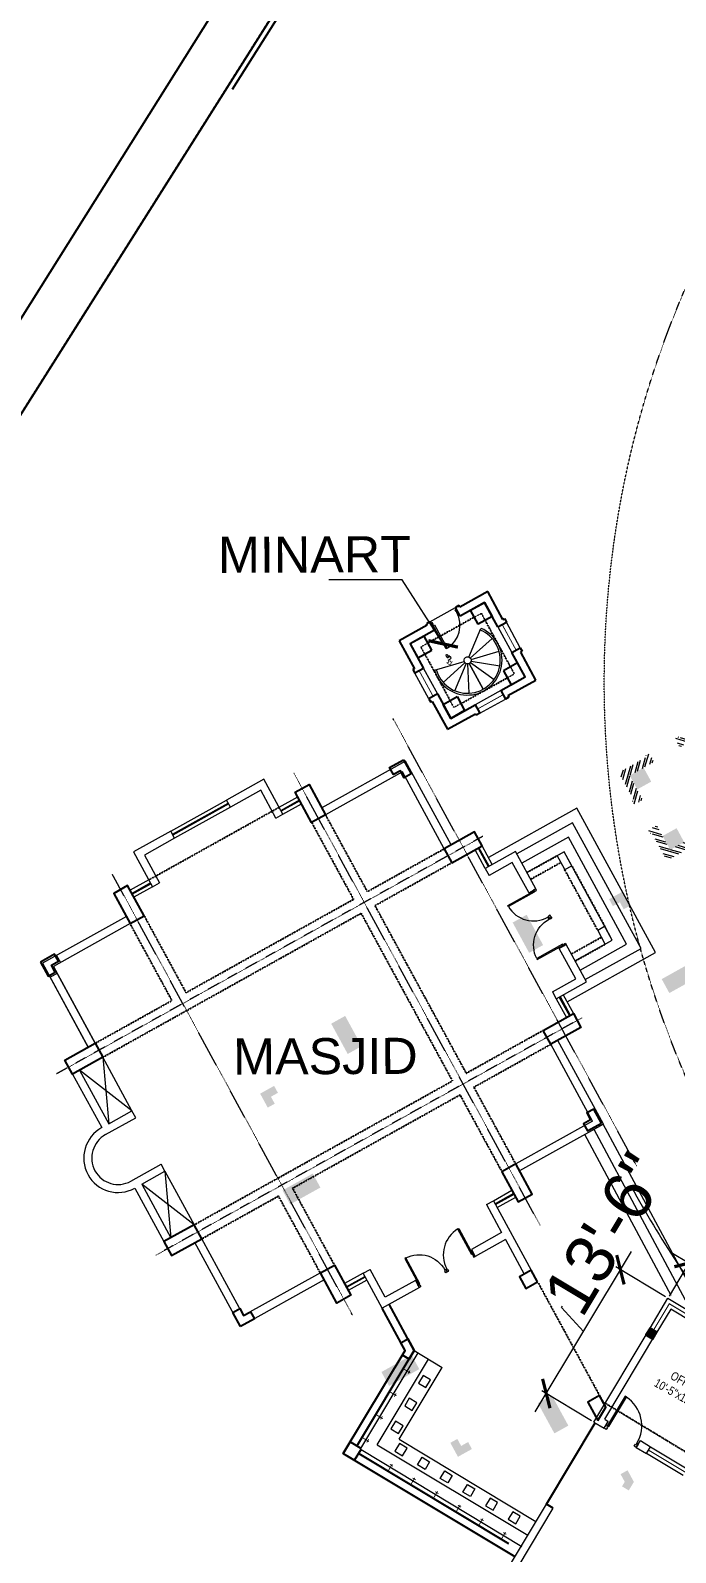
# Model space of a CAD drawing. Header units: inches. Extents: x -110725 to 51121, y 8404 to 44825.
# Drawn here: x -3926 to -3201, y 22380 to 24090 of the extents above; entities that cross this region are included whole.
import ezdxf

# ---------------------------------------------------------------- set-up
doc = ezdxf.new("R2010")
doc.units = ezdxf.units.IN
doc.header["$LTSCALE"] = 0.1
doc.header["$MEASUREMENT"] = 0
for name, pattern in [('CENTER', [2, 1.25, -0.25, 0.25, -0.25]), ('DASHED', [0.75, 0.5, -0.25]), ('DASHED2', [0.375, 0.25, -0.125]), ('HIDDEN', [0.375, 0.25, -0.125]), ('HIDDEN2', [0.1875, 0.125, -0.0625])]:
    doc.linetypes.add(name, pattern=pattern)
doc.layers.get('0').update_dxf_attribs({"color": 1, "lineweight": 0})
doc.layers.get('Defpoints').update_dxf_attribs({"lineweight": 0})
for name, color, linetype, lineweight in [('beam', 3, 'DASHED2', 25), ('dim', 252, 'Continuous', 0), ('DOOR', 32, 'Continuous', 0), ('doors', 2, 'Continuous', 18), ('GRID', 8, 'CENTER', 0), ('h', 8, 'Continuous', 0), ('HATCH', 5, 'Continuous', 5), ('stair', 5, 'Continuous', 0), ('TEXT', 3, 'Continuous', 0), ('WALL', 7, 'Continuous', 0), ('WINDOW', 5, 'Continuous', 18), ('WINDOWS', 170, 'Continuous', 5)]:
    doc.layers.add(name, color=color, linetype=linetype, lineweight=lineweight)
for name, color, linetype in [('boundary', 6, 'Continuous'), ('building', 6, 'Continuous'), ('COL', 6, 'Continuous'), ('COLUMN-1', 40, 'Continuous'), ('GF', 1, 'Continuous'), ('GFW', 5, 'Continuous'), ('road', 8, 'Continuous')]:
    doc.layers.add(name, color=color, linetype=linetype)
doc.styles.add('as', font='arial.ttf')
doc.styles.add('EHSAN', font='arial.ttf', dxfattribs={"height": 54})
doc.styles.add('ROMAND', font='romand.shx')
doc.styles.add('ROMANS', font='arial.ttf', dxfattribs={"width": 0.8, "height": 15})
doc.dimstyles.new('DIM1', dxfattribs={"dimtxt": 54, "dimasz": 6, "dimexe": 6, "dimexo": 3, "dimgap": 1, "dimtad": 0, "dimzin": 0, "dimdsep": 46, "dimlunit": 4, "dimtxsty": 'EHSAN', "dimblk": 'ARCHTICK', "dimcen": 3, "dimdle": 6, "dimclrd": 4, "dimclre": 4, "dimclrt": 6, "dimadec": 0, "dimazin": 0, "dimtfac": 1, "dimtofl": 0, "dimtmove": 1, "dimatfit": 3, "dimldrblk": 'ARCHTICK', "dimfxl": 4, "dimtolj": 1, "dimtzin": 3, "dimlwd": -1, "dimlwe": -1, "dimarcsym": 0})

# ---------------------------------------------------------------- blocks, each defined once
blk = doc.blocks.new('_ArchTick')
at = {"color": 0, "linetype": 'ByBlock', "const_width": 0.15}
blk.add_lwpolyline([(-0.5, -0.5), (0.5, 0.5)], dxfattribs=at)
blk = doc.blocks.new('*D22')
at = {"layer": 'Defpoints', "color": 0, "transparency": 16777216}
for p in [(-44089.9, 4559), (-43166.3, 4059.5), (-43190, 4020)]:
    blk.add_point(p, dxfattribs=at)
at = {"layer": 'dim', "color": 4, "transparency": 16777216}
for p, q in [((-44088.3, 4561.5), (-44063.1, 4603.7)), ((-44086.8, 4610.8), (-43704.7, 4382)), ((-43145.7, 4047.2), (-43527.8, 4276)), ((-43188.4, 4022.5), (-43163.2, 4064.6))]:
    blk.add_line(p, q, dxfattribs=at)
at = {"layer": 'dim', "color": 4, "transparency": 16777216, "xscale": 24, "yscale": 24, "zscale": 24}
for p, rotation in [((-44066.2, 4598.5), 149.079999999965), ((-43166.3, 4059.5), 329.079999999965)]:
    blk.add_blockref('_ArchTick', p, dxfattribs=dict(at, rotation=rotation))
at = {"layer": 'dim', "color": 6, "transparency": 16777216, "insert": (-43616.2, 4329), "char_height": 54, "attachment_point": 5, "rotation": 329.08, "style": 'EHSAN'}
blk.add_mtext('\\A1;87\'-5"', dxfattribs=at)
blk = doc.blocks.new('D-1')
for points in [[(1.5, 34.9), (1.5, 1.9), (3, 1.9), (3, 34.9)], [(2.2, 0.4), (2.2, -1.9), (0, -1.9), (0, 1.9), (1.5, 1.9), (1.5, 0.4)], [(33.7, 0.4), (34.5, 0.4), (34.5, 1.9), (36, 1.9), (36, -1.9), (33.7, -1.9)]]:
    blk.add_lwpolyline(points, close=True)
blk.add_arc((1.5, 1.9), 33, 0, 87.3947)
blk = doc.blocks.new('*D23')
at = {"layer": 'Defpoints', "color": 0, "transparency": 16777216}
for p in [(-44143.3, 4591), (-44089.9, 4559), (-44173.1, 4420)]:
    blk.add_point(p, dxfattribs=at)
at = {"layer": 'dim', "color": 4, "transparency": 16777216}
for p, q in [((-44238.9, 4431.4), (-44131, 4611.6)), ((-44092.5, 4560.5), (-44148.5, 4594.1)), ((-44209.6, 4548.5), (-44208.5, 4550.2)), ((-44184.9, 4521.5), (-44209.6, 4548.5)), ((-44175.7, 4421.5), (-44231.7, 4455.1))]:
    blk.add_line(p, q, dxfattribs=at)
at = {"layer": 'dim', "color": 4, "transparency": 16777216, "xscale": 24, "yscale": 24, "zscale": 24}
for p, rotation in [((-44143.3, 4591), 59.07999999997095), ((-44226.6, 4452), 239.079999999971)]:
    blk.add_blockref('_ArchTick', p, dxfattribs=dict(at, rotation=rotation))
at = {"layer": 'dim', "color": 6, "transparency": 16777216, "insert": (-44160, 4631.3), "char_height": 54, "attachment_point": 5, "rotation": 59.08, "style": 'EHSAN'}
blk.add_mtext('\\A1;13\'-6"', dxfattribs=at)
blk = doc.blocks.new('D1')
for p, q in [((-3, 40.9), (-1.5, 40.9)), ((-3, 1.9), (-3, 40.9)), ((-1.5, 40.9), (-1.5, 1.9)), ((-40.5, 1.9), (-42, 1.9)), ((-42, 1.9), (-42, -1.9)), ((-40.5, 0.4), (-40.5, 1.9)), ((-39.8, 0.4), (-40.5, 0.4)), ((-39.8, -1.9), (-39.8, 0.4)), ((-1.5, 1.9), (-3, 1.9)), ((-2.2, 0.4), (-2.2, -1.9)), ((-1.5, 0.4), (-2.2, 0.4)), ((0, 1.9), (-1.5, 1.9)), ((-1.5, 1.9), (-1.5, 0.4)), ((0, -1.9), (0, 1.9)), ((-42, -1.9), (-39.8, -1.9)), ((-2.2, -1.9), (0, -1.9))]:
    blk.add_line(p, q)
blk.add_arc((-1.5, 1.9), 39, 91.8498, 180)
blk = doc.blocks.new('Ar')
at = {"const_width": 1.5}
blk.add_lwpolyline([(-4.5, 0), (-4.5, 3), (-1.5, 3), (-1.5, 6), (4.5, 0), (-1.5, -6), (-1.5, -2.25), (-4.5, -2.25)], close=True, dxfattribs=at)
blk = doc.blocks.new('D2')
for p, q in [((-3, 34.9), (-1.5, 34.9)), ((-3, 1.9), (-3, 34.9)), ((-1.5, 34.9), (-1.5, 1.9)), ((-34.5, 1.9), (-36, 1.9)), ((-36, 1.9), (-36, -1.9)), ((-34.5, 0.4), (-34.5, 1.9)), ((-33.8, 0.4), (-34.5, 0.4)), ((-33.8, -1.9), (-33.8, 0.4)), ((-1.5, 1.9), (-3, 1.9)), ((-2.2, 0.4), (-2.2, -1.9)), ((-1.5, 0.4), (-2.2, 0.4)), ((0, 1.9), (-1.5, 1.9)), ((-1.5, 1.9), (-1.5, 0.4)), ((0, -1.9), (0, 1.9)), ((-36, -1.9), (-33.8, -1.9)), ((-2.2, -1.9), (0, -1.9))]:
    blk.add_line(p, q)
blk.add_arc((-1.5, 1.9), 33, 92.6053, 180)
blk = doc.blocks.new('OPI')
at = {"layer": 'h'}
blk.add_hatch(color=256, dxfattribs=at).paths.add_polyline_path([(-44102.198, 4520.892), (-44109.919, 4525.516), (-44114.543, 4517.795), (-44106.823, 4513.171)])
at = {"layer": 'COLUMN-1'}
blk.add_lwpolyline([(-44102.198, 4520.892), (-44109.919, 4525.516), (-44114.543, 4517.795), (-44106.823, 4513.171)], close=True, dxfattribs=at)
at = {"layer": 'WALL', "linetype": 'Continuous'}
for p, q in [((-44173.121, 4419.996), (-44109.919, 4525.516)), ((-44160.776, 4423.093), (-44102.198, 4520.892)), ((-44173.121, 4419.996), (-44161.54, 4413.059)), ((-44161.54, 4413.059), (-44156.915, 4420.78)), ((-44160.776, 4423.093), (-44156.915, 4420.78)), ((-44125.509, 4391.478), (-44120.884, 4399.199)), ((-44120.884, 4399.199), (-44109.303, 4392.262)), ((-44125.509, 4391.478), (-44113.927, 4384.541)), ((-44113.927, 4384.541), (-44109.303, 4392.262))]:
    blk.add_line(p, q, dxfattribs=at)
at = {"layer": 'WALL'}
blk.add_line((-44109.919, 4525.516), (-44102.198, 4520.892), dxfattribs=at)
at = {"layer": 'WINDOW', "linetype": 'Continuous'}
for p, q in [((-44109.919, 4525.516), (-44089.879, 4558.974)), ((-44086.783, 4546.628), (-44102.198, 4520.892)), ((-44089.879, 4558.974), (-44056.422, 4538.934)), ((-44061.046, 4531.213), (-44086.783, 4546.628)), ((-44072.749, 4359.877), (-44113.927, 4384.541)), ((-44109.303, 4392.262), (-44068.124, 4367.598))]:
    blk.add_line(p, q, dxfattribs=at)
at = {"layer": 'WINDOW', "linetype": 'Continuous', "const_width": 1.25}
for points in [[(-44106.058, 4523.204), (-44088.331, 4552.801), (-44058.734, 4535.073)], [(-44111.615, 4388.402), (-44070.436, 4363.737)]]:
    blk.add_lwpolyline(points, dxfattribs=at)
at = {"layer": 'DOOR', "xscale": 1.166666666666879, "yscale": 1.166666666666879, "zscale": 1.166666666666879, "rotation": 329.08}
blk.add_blockref('D-1', (-44160.416, 4414.936), dxfattribs=at)
at = {"layer": 'TEXT', "insert": (-44093.802, 4483.211), "char_height": 9.6, "attachment_point": 1, "rotation": 330.781368, "style": 'ROMANS'}
blk.add_mtext_dynamic_manual_height_columns('\\A1;{\\fArial CYR|b0|i0|c0|p34;    OFFICE\\fArial CYR|b0|i0|c204|p34;  \\fArial CYR|b0|i0|c0|p34;\\P10\\fArial CYR|b0|i0|c204|p34;\'-\\fArial CYR|b0|i0|c0|p34;5\\fArial CYR|b0|i0|c204|p34;"\\fArial CYR|b0|i0|c0|p34;x12\\fArial CYR|b0|i0|c204|p34;\'-\\fArial CYR|b0|i0|c0|p34;0\\fArial CYR|b0|i0|c204|p34;"}', width=1135.5, gutter_width=30, heights=[0], dxfattribs=at)
at = {"layer": 'dim'}
for p1, p2, distance, picture, middle in [((-44173.121, 4419.996), (-44089.879, 4558.974), 62.284, '*D23', (-44208.031, 4551.065)), ((-44089.879, 4558.974), (-43189.957, 4019.955), 46.083, '*D22', (-43616.239, 4328.998))]:
    dim = blk.add_aligned_dim(p1=p1, p2=p2, distance=distance, dimstyle='DIM1', override={"dimtxt": 36, "dimasz": 24, "dimdle": 24}, dxfattribs=at)
    dim.commit()
    dim.dimension.update_dxf_attribs({"geometry": picture, "text_midpoint": middle})

msp = doc.modelspace()

# ---------------------------------------------------------------- hatches: boundary and pattern name
at = {"layer": 'HATCH', "extrusion": (0.122617, -0.073411, 0.989735)}
h = msp.add_hatch(dxfattribs=at)
h.set_pattern_fill('ANSI32', color=256, scale=18, angle=59.76343875, style=0)
h.set_pattern_definition([(104.7634387, (-46280.0715, -226535.51), (-6.52715682, -1.72009414), []), (104.7634387, (-46278.469, -226532.761), (-6.52715682, -1.72009414), [])])
h.paths.add_polyline_path([(18344.00098, 14861.21215), (18345.00813, 14862.94006), (18341.12034, 14865.20613), (18335.58105, 14855.70264), (18362.79559, 14839.84014), (18346.93309, 14812.6256), (18356.43658, 14807.08632), (18358.70265, 14810.97411), (18356.97475, 14811.98125), (18375.10332, 14843.08358)])
for points in [[(18338.18014, 14833.35326), (18347.24442, 14848.90443), (18362.79559, 14839.84014), (18353.73131, 14824.28898)], [(18286.34292, 14863.56754), (18295.40721, 14879.11871), (18279.85604, 14888.18299), (18270.79176, 14872.63183)], [(18307.96586, 14781.51604), (18298.90158, 14765.96488), (18314.45274, 14756.90059), (18323.51702, 14772.45176)], [(18256.12864, 14811.73032), (18247.06436, 14796.17916), (18231.51319, 14805.24344), (18240.57748, 14820.79461)]]:
    msp.add_hatch(color=256, dxfattribs=at).paths.add_polyline_path(points)
h = msp.add_hatch(dxfattribs=at)
h.set_pattern_fill('ANSI32', color=256, scale=18, angle=59.76343875, style=0)
h.set_pattern_definition([(14.7634387, (-159888.715, -160316.612), (1.72009414, -6.52715682), []), (14.7634387, (-159887.1126, -160313.863), (1.72009414, -6.52715682), [])])
h.paths.add_polyline_path([(18307.71493, 14882.36215), (18308.72207, 14884.09006), (18312.60987, 14881.82398), (18307.07058, 14872.32049), (18279.85604, 14888.18299), (18263.99354, 14860.96845), (18254.49005, 14866.50774), (18256.75612, 14870.39553), (18258.48403, 14869.38839), (18276.6126, 14900.49072)])
h = msp.add_hatch(dxfattribs=at)
h.set_pattern_fill('ANSI32', color=256, scale=18, angle=59.76343875, style=0)
h.set_pattern_definition([(194.7634387, (196483.024, 189961.6956), (-1.72009414, 6.52715682), []), (194.7634387, (196481.4213, 189958.9466), (-1.72009414, 6.52715682), [])])
h.paths.add_polyline_path([(18286.59385, 14762.72144), (18285.58671, 14760.99353), (18281.69892, 14763.2596), (18287.2382, 14772.76309), (18314.45274, 14756.90059), (18330.31524, 14784.11513), (18339.81873, 14778.57585), (18337.55266, 14774.68806), (18335.82475, 14775.6952), (18317.69618, 14744.59287)])
h = msp.add_hatch(dxfattribs=at)
h.set_pattern_fill('ANSI32', color=256, scale=18, angle=59.76343875, style=0)
h.set_pattern_definition([(284.7634387, (82874.38, 256180.5935), (6.52715682, 1.72009414), []), (284.7634387, (82872.778, 256177.8444), (6.52715682, 1.72009414), [])])
h.paths.add_polyline_path([(18250.3078, 14783.87143), (18249.30065, 14782.14353), (18253.18845, 14779.87746), (18258.72773, 14789.38095), (18231.51319, 14805.24344), (18247.37569, 14832.45798), (18237.8722, 14837.99727), (18235.60613, 14834.10948), (18237.33403, 14833.10233), (18219.20547, 14802)])
at = {"layer": 'HATCH', "ltscale": 3, "extrusion": (0.122617, -0.073411, 0.989735)}
h = msp.add_hatch(color=256, dxfattribs=at)
h.dxf.hatch_style = 1
h.paths.add_polyline_path([(18164.34682, 14827.03056), (18155.28255, 14811.47943), (18147.507, 14816.01155), (18152.03914, 14823.78713), (18144.26356, 14828.31928), (18148.79568, 14836.09483)])
h = msp.add_hatch(color=256, dxfattribs=at)
h.dxf.hatch_style = 1
h.paths.add_polyline_path([(18050.95697, 14882.70475), (18066.50808, 14873.6405), (18086.14728, 14907.33456), (18070.59618, 14916.3988)])
h = msp.add_hatch(color=256, dxfattribs=at)
h.dxf.hatch_style = 1
h.paths.add_polyline_path([(18126.81559, 14703.06576), (18135.87984, 14718.61686), (18102.18578, 14738.25607), (18093.12153, 14722.70496)])
h = msp.add_hatch(color=256, dxfattribs=at)
h.dxf.hatch_style = 1
h.paths.add_polyline_path([(17848.79263, 15000.53997), (17864.34373, 14991.47572), (17883.98294, 15025.16978), (17868.43183, 15034.23403)])
h = msp.add_hatch(color=256, dxfattribs=at)
h.dxf.hatch_style = 1
h.paths.add_polyline_path([(17760.01813, 15062.70101), (17750.95387, 15047.14988), (17758.72942, 15042.61775), (17763.26156, 15050.39333), (17771.03714, 15045.86119), (17775.56927, 15053.63674)])
h = msp.add_hatch(color=256, dxfattribs=at)
h.dxf.hatch_style = 1
h.paths.add_polyline_path([(18008.98036, 14500.90141), (18018.04461, 14516.45252), (17984.35055, 14536.09172), (17975.28631, 14520.54062)])
h = msp.add_hatch(color=256, dxfattribs=at)
h.dxf.hatch_style = 1
h.paths.add_polyline_path([(17704.34395, 14949.31116), (17713.4082, 14964.86227), (17679.71414, 14984.50147), (17670.64989, 14968.95037)])
h = msp.add_hatch(color=256, dxfattribs=at)
h.dxf.hatch_style = 1
h.paths.add_polyline_path([(17928.67586, 14422.701), (17937.74013, 14438.25214), (17929.96458, 14442.78426), (17925.43243, 14435.00868), (17917.65685, 14439.54082), (17913.12473, 14431.76527)])
h = msp.add_hatch(color=256, dxfattribs=at)
h.dxf.hatch_style = 1
h.paths.add_polyline_path([(17824.35077, 14493.92716), (17839.90187, 14484.86291), (17820.26267, 14451.16886), (17804.71157, 14460.2331)])
h = msp.add_hatch(color=256, dxfattribs=at)
h.dxf.hatch_style = 1
h.paths.add_polyline_path([(17586.50872, 14747.14682), (17595.57297, 14762.69792), (17561.87891, 14782.33713), (17552.81467, 14766.78602)])
h = msp.add_hatch(color=256, dxfattribs=at)
h.dxf.hatch_style = 1
h.paths.add_polyline_path([(17622.18643, 14611.76239), (17637.73753, 14602.69814), (17618.09833, 14569.00408), (17602.54722, 14578.06833)])
h = msp.add_hatch(color=256, dxfattribs=at)
h.dxf.hatch_style = 1
h.paths.add_polyline_path([(17738.81918, 14394.84404), (17746.37275, 14407.80334), (17733.41345, 14415.35691), (17725.85988, 14402.39761)])
h = msp.add_hatch(color=256, dxfattribs=at)
h.dxf.hatch_style = 1
h.paths.add_polyline_path([(17524.34768, 14658.37232), (17533.41195, 14673.92346), (17541.1875, 14669.39133), (17536.65536, 14661.61575), (17544.43094, 14657.08361), (17539.89882, 14649.30806)])
h = msp.add_hatch(color=256, dxfattribs=at)
h.dxf.hatch_style = 1
h.paths.add_polyline_path([(17590.53536, 14472.35847), (17590.54973, 14481.35846), (17596.54971, 14481.34887), (17601.49424, 14489.83207), (17609.26984, 14485.29991), (17601.71627, 14472.34224)])
h = msp.add_hatch(color=256, dxfattribs=at)
h.dxf.hatch_style = 1
h.paths.add_polyline_path([(17640.20944, 14255.45118), (17657.52343, 14255.36874), (17665.077, 14268.32805), (17652.11769, 14275.88162)])
h = msp.add_hatch(color=256, dxfattribs=at)
h.dxf.hatch_style = 1
h.paths.add_polyline_path([(17476.65482, 14466.54038), (17476.67878, 14481.54036), (17461.6788, 14481.56432), (17461.65484, 14466.56434)])
h = msp.add_hatch(color=256, dxfattribs=at)
h.dxf.hatch_style = 1
h.paths.add_polyline_path([(17476.04892, 14255.85591), (17476.12034, 14270.85574), (17461.12051, 14270.92715), (17461.04909, 14255.92732)])

# ---------------------------------------------------------------- linework, layer by layer
at = {"extrusion": (0.122617, -0.073411, 0.989735), "elevation": -1993.5222}
msp.add_lwpolyline([(18069.64487, 14545.40641), (18111.11448, 14521.23508), (18168.52161, 14619.7258), (18127.052, 14643.89712)], dxfattribs=at)
at = {"layer": 'beam', "linetype": 'HIDDEN2', "ltscale": 2, "extrusion": (0.122617, -0.073411, 0.989735)}
for p, q in [((-3793.15878, 23135.78138, 171.76233), (-3646.76196, 23217.30174, 159.67196)), ((-3610.17393, 23200.19498, 153.87027), (-3563.15128, 23113.93735, 141.64678)), ((-3547.46591, 23122.67168, 140.35138), (-3594.48855, 23208.9293, 152.57487)), ((-3547.46591, 23122.67168, 140.35138), (-3461.19635, 23170.71046, 133.2267)), ((-3368.29567, 23144.07298, 119.74159), (-3334.3107, 23162.99735, 116.9349)), ((-3538.91633, 23106.98847, 138.12893), (-3452.64678, 23155.02725, 131.00424)), ((-3288.71276, 23079.3532, 105.08176), (-3325.76113, 23147.31415, 114.71245)), ((-3317.91844, 23151.68131, 114.06475), (-3280.87008, 23083.72036, 104.43406)), ((-3751.37576, 23009.12546, 157.19155), (-3563.15128, 23113.93735, 141.64678)), ((-3436.32146, 22918.79001, 111.4595), (-3538.91633, 23106.98847, 138.12893)), ((-3798.39841, 23095.38309, 169.41503), (-3751.37576, 23009.12546, 157.19155)), ((-3758.51156, 22984.70793, 156.26449), (-3554.60171, 23098.25415, 139.42433)), ((-3554.60171, 23098.25415, 139.42433), (-3452.00684, 22910.05568, 112.7549)), ((-3767.06113, 23000.39114, 158.48694), (-3814.08378, 23086.64877, 170.71043)), ((-3318.42295, 23052.58722, 106.77723), (-3284.43798, 23071.51159, 103.97054)), ((-3853.33069, 22952.35236, 165.61163), (-3767.06113, 23000.39114, 158.48694)), ((-3844.78111, 22936.66915, 163.38918), (-3758.51156, 22984.70793, 156.26449)), ((-3436.32146, 22918.79001, 111.4595), (-3350.05191, 22966.82879, 104.33482)), ((-3427.77189, 22903.1068, 109.23705), (-3341.50234, 22951.14558, 102.11236)), ((-3655.91669, 22796.50947, 129.59507), (-3452.00684, 22910.05568, 112.7549)), ((-3380.74924, 22816.84917, 97.01356), (-3427.77189, 22903.1068, 109.23705)), ((-3631.68175, 22789.56059, 126.07722), (-3443.45726, 22894.37248, 110.53245)), ((-3443.45726, 22894.37248, 110.53245), (-3396.43462, 22808.11485, 98.30896)), ((-3742.18624, 22748.47069, 136.71975), (-3655.91669, 22796.50947, 129.59507)), ((-3631.68175, 22789.56059, 126.07722), (-3584.6591, 22703.30296, 113.85373)), ((-3733.63667, 22732.78748, 134.4973), (-3647.36712, 22780.82627, 127.37261)), ((-3600.34447, 22694.56864, 115.14913), (-3647.36712, 22780.82627, 127.37261)), ((-3356.23088, 22684.35595, 84.14871), (-3279.55117, 22543.69586, 64.2159))]:
    msp.add_line(p, q, dxfattribs=at)
at = {"layer": 'beam', "linetype": 'HIDDEN2', "ltscale": 3, "extrusion": (0.122617, -0.073411, 0.989735), "elevation": -1993.5222}
for points in [[(18156.21394, 14616.48237), (18122.51988, 14636.12157)], [(18069.64487, 14545.40641), (18103.33893, 14525.76721)]]:
    msp.add_lwpolyline(points, dxfattribs=at)
at = {"layer": 'boundary', "extrusion": (-2.86999e-05, 1.83558e-05, 1), "elevation": 1.6356}
msp.add_lwpolyline([(-3403.19841, 24258.3793), (-3581.73509, 24209.53483), (-3699.54405, 24023.06766)], dxfattribs=at)
at = {"layer": 'boundary', "linetype": 'CENTER', "elevation": -26.09038}
msp.add_lwpolyline([(1921.85874, 20478.20914), (632.86157, 20479.40266), (638.57864, 20285.19908), (-381.63263, 20285.46756), (-505.16602, 20409.49329), (-822.00481, 20408.8178), (-822.00481, 20408.8178), (-947.60805, 20284.255), (-2408.67888, 20298.8718), (-2438.54782, 20406.68863), (-2754.49704, 20404.02947), (-2754.49704, 20404.02947), (-2880.86687, 20283.33), (-5687.8751, 20306.54046), (-5746.08219, 20691.55207), (-5750.4399, 20787.09078), (-3585.63687, 24214.83069)], dxfattribs=at)
at = {"layer": 'building', "linetype": 'Continuous', "elevation": 1.07221}
msp.add_lwpolyline([(-5750.4399, 20787.09078), (-3585.63687, 24214.83069), (-3398.37467, 24266.09692), (-3277.29509, 24450.76329), (-3314.05013, 24650.22286), (-2296.1917, 26306.46684), (-1987.91212, 26390.86365), (980.22114, 24608.79412), (1016.4168, 24483.42297), (980.1166, 24420.82334), (1294.61423, 24234.54273), (1524.90631, 24283.46768), (4069.27015, 22826.982)], dxfattribs=at)
at = {"layer": 'building', "linetype": 'HIDDEN', "ltscale": 15, "extrusion": (-0.132116, 0.079088, 0.988074), "elevation": 2227.91629}
msp.add_lwpolyline([(-17656.76834, -13186.27244), (-17661.66299, -14226.43956)], dxfattribs=at)
at = {"layer": 'COL', "extrusion": (0.122617, -0.073411, 0.989735), "elevation": -2011.8822}
for points in [[(18338.18014, 14833.35326), (18347.24442, 14848.90443), (18362.79559, 14839.84014), (18353.73131, 14824.28898)], [(18286.34292, 14863.56754), (18295.40721, 14879.11871), (18279.85604, 14888.18299), (18270.79176, 14872.63183)], [(18307.96586, 14781.51604), (18298.90158, 14765.96488), (18314.45274, 14756.90059), (18323.51702, 14772.45176)], [(18256.12864, 14811.73032), (18247.06436, 14796.17916), (18231.51319, 14805.24344), (18240.57748, 14820.79461)]]:
    msp.add_lwpolyline(points, close=True, dxfattribs=at)
at = {"layer": 'COL', "ltscale": 3, "extrusion": (0.122617, -0.073411, 0.989735)}
for points, elevation in [([(18164.34682, 14827.03056), (18155.28255, 14811.47943), (18147.507, 14816.01155), (18152.03914, 14823.78713), (18144.26356, 14828.31928), (18148.79568, 14836.09483)], -2011.8822), ([(18066.50808, 14873.6405), (18050.95697, 14882.70475), (18070.59618, 14916.3988), (18086.14728, 14907.33456)], -1993.5222), ([(18102.18578, 14738.25607), (18093.12153, 14722.70496), (18126.81559, 14703.06576), (18135.87984, 14718.61686)], -1993.5222), ([(17848.79263, 15000.53997), (17864.34373, 14991.47572), (17883.98294, 15025.16978), (17868.43183, 15034.23403)], -1993.5222), ([(17760.01813, 15062.70101), (17750.95387, 15047.14988), (17758.72942, 15042.61775), (17763.26156, 15050.39333), (17771.03714, 15045.86119), (17775.56927, 15053.63674)], -2011.8822), ([(17975.28631, 14520.54062), (17984.35055, 14536.09172), (18018.04461, 14516.45252), (18008.98036, 14500.90141)], -1993.5222), ([(17713.4082, 14964.86227), (17704.34395, 14949.31116), (17670.64989, 14968.95037), (17679.71414, 14984.50147)], -1993.5222), ([(17928.67637, 14422.70187), (17937.74064, 14438.25301), (17929.96508, 14442.78513), (17925.43294, 14435.00955), (17917.65736, 14439.54169), (17913.12524, 14431.76614)], -2011.8822), ([(17839.90187, 14484.86291), (17824.35077, 14493.92716), (17804.71157, 14460.2331), (17820.26267, 14451.16886)], -1993.5222), ([(17586.50872, 14747.14682), (17595.57297, 14762.69792), (17561.87891, 14782.33713), (17552.81467, 14766.78602)], -1993.5222), ([(17622.18643, 14611.76239), (17637.73753, 14602.69814), (17618.09833, 14569.00408), (17602.54722, 14578.06833)], -1993.5222), ([(17738.81918, 14394.84404), (17746.37275, 14407.80334), (17733.41345, 14415.35691), (17725.85988, 14402.39761)], -1993.57331), ([(17524.34768, 14658.37232), (17533.41195, 14673.92346), (17541.1875, 14669.39133), (17536.65536, 14661.61575), (17544.43094, 14657.08361), (17539.89882, 14649.30806)], -1993.5222), ([(17476.38966, 14469.11133), (17476.41362, 14484.11132), (17461.41364, 14484.13528), (17461.38968, 14469.1353)], -1993.8822)]:
    msp.add_lwpolyline(points, close=True, dxfattribs=dict(at, elevation=elevation))
for points, elevation in [([(17590.2702, 14474.92942), (17590.28457, 14483.92941), (17596.28455, 14483.91983), (17601.22907, 14492.40302), (17609.00467, 14487.87087), (17601.45111, 14474.91319), (17590.2702, 14474.92942)], -1993.58938), ([(17640.20944, 14255.45118), (17657.52343, 14255.36874), (17665.077, 14268.32805), (17652.11769, 14275.88162), (17640.20944, 14255.45118)], -1993.5222)]:
    msp.add_lwpolyline(points, dxfattribs=dict(at, elevation=elevation))
at = {"layer": 'GF', "extrusion": (0.122617, -0.073411, 0.989735)}
for p, q in [((-3412.27384, 23459.51193, 130.03635), (-3443.64472, 23442.04321, 132.62716)), ((-3395.17463, 23428.14539, 125.59143), (-3412.27384, 23459.51193, 130.03635)), ((-3444.59467, 23443.78579, 132.8741), (-3448.51603, 23441.60221, 133.19795)), ((-3443.29127, 23432.01799, 131.83978), (-3448.51603, 23441.60221, 133.19795)), ((-3443.64472, 23442.04321, 132.62716), (-3444.59467, 23443.78579, 132.8741)), ((-3415.84176, 23447.30311, 129.57282), (-3443.29127, 23432.01799, 131.83978)), ((-3400.87995, 23419.8574, 125.68352), (-3415.84176, 23447.30311, 129.57282)), ((-3480.24407, 23421.66304, 135.64977), (-3511.61494, 23404.19432, 138.24057)), ((-3472.0479, 23416.00499, 134.21468), (-3499.49742, 23400.71987, 136.48164)), ((-3477.27266, 23425.58921, 135.57285), (-3481.19402, 23423.40562, 135.89671)), ((-3480.24407, 23421.66304, 135.64977), (-3481.19402, 23423.40562, 135.89671)), ((-3472.0479, 23416.00499, 134.21468), (-3477.27266, 23425.58921, 135.57285)), ((-3400.87995, 23419.8574, 125.68352), (-3391.2944, 23425.19506, 124.89188)), ((-3395.17463, 23428.14539, 125.59143), (-3393.4318, 23429.11588, 125.4475)), ((-3393.4318, 23429.11588, 125.4475), (-3391.2944, 23425.19506, 124.89188)), ((-3511.61494, 23404.19432, 138.24057), (-3494.51573, 23372.82779, 133.79565)), ((-3499.49742, 23400.71987, 136.48164), (-3484.53561, 23373.27415, 132.59233)), ((-3385.20567, 23391.10474, 121.60901), (-3375.62012, 23396.4424, 120.81737)), ((-3370.24386, 23363.65902, 117.7197), (-3385.20567, 23391.10474, 121.60901)), ((-3375.62012, 23396.4424, 120.81737), (-3373.48272, 23392.52158, 120.26176)), ((-3375.22555, 23391.5511, 120.40569), (-3373.48272, 23392.52158, 120.26176)), ((-3358.12633, 23360.18456, 115.96077), (-3375.22555, 23391.5511, 120.40569)), ((-3494.51573, 23372.82779, 133.79565), (-3496.25855, 23371.8573, 133.93958)), ((-3496.25855, 23371.8573, 133.93958), (-3494.12115, 23367.93648, 133.38397)), ((-3484.53561, 23373.27415, 132.59233), (-3494.12115, 23367.93648, 133.38397)), ((-3397.69337, 23348.37389, 119.98665), (-3370.24386, 23363.65902, 117.7197)), ((-3397.69337, 23348.37389, 119.98665), (-3392.46861, 23338.78967, 118.62848)), ((-3389.49721, 23342.71585, 118.55157), (-3358.12633, 23360.18456, 115.96077)), ((-3468.86133, 23344.52149, 128.51782), (-3478.44687, 23339.18383, 129.30945)), ((-3478.44687, 23339.18383, 129.30945), (-3476.30947, 23335.26301, 128.75384)), ((-3474.56664, 23336.23349, 128.60991), (-3476.30947, 23335.26301, 128.75384)), ((-3474.56664, 23336.23349, 128.60991), (-3457.46743, 23304.86696, 124.16498)), ((-3468.86133, 23344.52149, 128.51782), (-3453.89952, 23317.07577, 124.62851)), ((-3453.89952, 23317.07577, 124.62851), (-3426.45, 23332.3609, 122.36156)), ((-3426.45, 23332.3609, 122.36156), (-3421.22524, 23322.77668, 121.00339)), ((-3388.54725, 23340.97326, 118.30463), (-3392.46861, 23338.78967, 118.62848)), ((-3389.49721, 23342.71585, 118.55157), (-3388.54725, 23340.97326, 118.30463)), ((-3457.46743, 23304.86696, 124.16498), (-3426.09656, 23322.33568, 121.57418)), ((-3426.09656, 23322.33568, 121.57418), (-3425.1466, 23320.59309, 121.32724)), ((-3421.22524, 23322.77668, 121.00339), (-3425.1466, 23320.59309, 121.32724)), ((-3505.08856, 22607.34976, 96.87878), (-3530.9719, 22654.82977, 103.60713)), ((-3494.78501, 22607.20276, 95.59139), (-3523.12922, 22659.19694, 102.95943)), ((-3574.5823, 22491.76064, 96.65978), (-3505.09574, 22607.35406, 96.82083)), ((-3559.23361, 22500.00433, 95.39145), (-3494.79128, 22607.20651, 95.5408))]:
    msp.add_line(p, q, dxfattribs=at)
at = {"layer": 'GF', "linetype": 'DASHED', "extrusion": (0.122617, -0.073411, 0.989735)}
for p, q in [((-3422.97759, 23422.88549, 128.64577), (-3427.25239, 23430.72712, 129.757)), ((-3415.13487, 23427.25267, 127.99806), (-3422.97759, 23422.88549, 128.64577)), ((-3475.26237, 23393.77096, 132.96377), (-3479.53718, 23401.61259, 134.07501)), ((-3483.10509, 23389.40378, 133.61148), (-3475.26237, 23393.77096, 132.96377)), ((-3386.63618, 23374.97511, 120.58986), (-3394.4789, 23370.60793, 121.23756)), ((-3394.4789, 23370.60793, 121.23756), (-3390.2041, 23362.76629, 120.12633)), ((-3454.6064, 23337.12622, 126.20327), (-3446.76369, 23341.4934, 125.55557)), ((-3446.76369, 23341.4934, 125.55557), (-3442.48888, 23333.65176, 124.44434))]:
    msp.add_line(p, q, dxfattribs=at)
at = {"layer": 'GF', "linetype": 'Continuous', "extrusion": (-0.132116, 0.079088, 0.988074)}
msp.add_line((-3338.75253, 22430.25538, 8.35838), (-3346.38195, 22434.82385, 6.97258), dxfattribs=at)
at = {"layer": 'GF', "linetype": 'DASHED', "extrusion": (0.122617, -0.073411, 0.989735), "elevation": -2011.8822}
for points in [[(18342.71228, 14841.12884), (18290.87506, 14871.34313)], [(18315.74144, 14776.9839), (18345.95572, 14828.82112)], [(18278.56734, 14868.09968), (18248.35306, 14816.26247)], [(18251.5965, 14803.95474), (18303.43372, 14773.74046)]]:
    msp.add_lwpolyline(points, dxfattribs=at)
at = {"layer": 'GF', "extrusion": (0.122617, -0.073411, 0.989735), "elevation": -1993.8822}
for points in [[(17461.41364, 14484.13528), (17461.05041, 14256.75111)], [(17470.38962, 14469.09237), (17470.07299, 14270.88453)]]:
    msp.add_lwpolyline(points, dxfattribs=at)
at = {"layer": 'GFW', "linetype": 'Continuous', "extrusion": (-0.132116, 0.079088, 0.988074)}
msp.add_line((-3346.38195, 22434.82385, 6.97258), (-3291.66955, 22526.19514, 6.97463), dxfattribs=at)
at = {"layer": 'GRID', "extrusion": (0.122617, -0.073411, 0.989735)}
for p, q in [((-3244.86775, 22814.51352, 80.00614), (-3518.87017, 23317.13937, 151.23277)), ((-3353.2899, 22747.7245, 88.48454), (-3629.97489, 23255.27124, 160.40851)), ((-3417.92142, 23184.58589, 128.89459), (-3896.6468, 22918.00999, 168.43076)), ((-3564.3515, 22647.29735, 107.18379), (-3833.88475, 23141.72503, 177.24867)), ((-3306.77698, 22980.70423, 100.00271), (-3785.50236, 22714.12833, 139.53888))]:
    msp.add_line(p, q, dxfattribs=at)
at = {"layer": 'HATCH', "linetype": 'DASHED'}
msp.add_circle((-2166.64239, 23357.89444), 1114.64012, dxfattribs=at)
at = {"layer": 'road', "linetype": 'Continuous', "elevation": 3.21662}
msp.add_lwpolyline([(-2210.4013, 26513.70008), (-5824.59217, 20762.23016)], dxfattribs=at)
at = {"layer": 'stair', "extrusion": (0.122617, -0.073411, 0.989735)}
for p, q in [((-3433.33002, 23385.87992, 127.18353), (-3419.84962, 23418.17161, 127.90861)), ((-3431.89515, 23384.85727, 126.92992), (-3407.34736, 23406.86685, 125.52122)), ((-3472.12568, 23371.30083, 130.90852), (-3438.69167, 23381.07266, 127.49122)), ((-3431.04961, 23383.30622, 126.71012), (-3399.52611, 23392.51967, 123.48809)), ((-3430.96087, 23381.53398, 126.56768), (-3398.70527, 23376.12646, 122.17048)), ((-3462.39392, 23357.51203, 128.68012), (-3437.84613, 23379.52161, 127.27142)), ((-3449.12134, 23348.05251, 126.33416), (-3436.41125, 23378.49896, 127.0178)), ((-3433.02624, 23345.35423, 124.14002), (-3434.67124, 23378.20726, 126.7806)), ((-3432.97072, 23378.70427, 126.60679), (-3417.29645, 23349.95161, 122.53228)), ((-3417.29645, 23349.95161, 122.53228), (-3432.97072, 23378.70427, 126.60679)), ((-3431.64651, 23379.89157, 126.5308), (-3405.04743, 23360.93409, 121.82936)), ((-3189.97035, 22664.00772, 42.57934), (-3292.81917, 22855.59061, 88.99355)), ((-3169.87062, 22651.86843, 37.36409), (-3282.36222, 22861.41352, 88.12995)), ((-3206.27678, 22669.08099, 46.08273), (-3303.27613, 22849.7677, 89.85716))]:
    msp.add_line(p, q, dxfattribs=at)
at = {"layer": 'stair', "color": 5, "extrusion": (0.122617, -0.073411, 0.989735)}
for p, q in [((-3555.00556, 22497.44525, 94.62902), (-3490.57581, 22604.67333, 94.60024)), ((-3554.61221, 22496.09372, 94.48004), (-3373.81104, 22387.44819, 64.02235))]:
    msp.add_line(p, q, dxfattribs=at)
at = {"layer": 'stair', "color": 4, "extrusion": (0.122617, -0.073411, 0.989735)}
for p, q in [((-3536.41047, 22501.48925, 92.62525), (-3478.69897, 22597.53639, 92.59947)), ((-3494.79128, 22607.20651, 95.5408), (-3463.40043, 22588.40743, 328.82539)), ((-3511.86952, 22507.7421, 90.04869), (-3463.42873, 22588.36033, 90.02705)), ((-3536.41047, 22501.48925, 92.62525), (-3367.30938, 22399.87444, 64.13855)), ((-3511.86952, 22507.7421, 90.04869), (-3358.0622, 22415.31749, 64.13837))]:
    msp.add_line(p, q, dxfattribs=at)
at = {"layer": 'stair', "extrusion": (0.122617, -0.073411, 0.989735), "elevation": -1993.5222}
for points in [[(18025.5978, 14529.41116), (18124.08824, 14472.00418), (18217.75251, 14632.69956), (18119.26207, 14690.10654)], [(18057.55916, 14524.67152), (18119.76365, 14488.41448), (18201.34221, 14628.37497), (18139.13772, 14664.63201)], [(18063.60201, 14535.03897), (18115.43907, 14504.82478), (18184.93191, 14624.05038), (18133.09486, 14654.26457)]]:
    msp.add_lwpolyline(points, dxfattribs=at)
at = {"layer": 'stair', "extrusion": (0.122617, -0.073411, 0.989735)}
msp.add_circle((18297.15439, 14822.54179, -2011.8822), 4, dxfattribs=at)
for radius in [39, 37]:
    msp.add_arc((18297.15439, 14822.54179, -2011.8822), radius, 136.90629589, 8.33486732, dxfattribs=at)
at = {"layer": 'TEXT'}
msp.add_arc((-2163.10948, 23384.32603, 27.16259), 1238.86769, 208.62318592, 217.7559153, dxfattribs=at)
at = {"layer": 'WALL', "ltscale": 3, "extrusion": (0.122617, -0.073411, 0.989735)}
for p, q in [((-3701.414, 23217.53503, 166.46003), (-3705.68878, 23225.37664, 167.57126)), ((-3764.15549, 23182.59774, 171.64162), (-3768.43028, 23190.43934, 172.75285)), ((-3334.3107, 23162.99735, 116.9349), (-3326.46801, 23167.36452, 116.2872)), ((-3325.76113, 23147.31415, 114.71245), (-3334.3107, 23162.99735, 116.9349)), ((-3325.76113, 23147.31415, 114.71245), (-3317.91844, 23151.68131, 114.06475)), ((-3366.16391, 23121.40884, 117.79644), (-3358.32122, 23125.77601, 117.14874)), ((-3288.71276, 23079.3532, 105.08176), (-3280.87008, 23083.72036, 104.43406)), ((-3280.16319, 23063.66999, 102.85931), (-3288.71276, 23079.3532, 105.08176)), ((-3331.96562, 23058.67602, 108.90663), (-3324.12294, 23063.04319, 108.25894)), ((-3841.71794, 22849.78423, 156.56525), (-3807.73297, 22868.7086, 153.75855)), ((-3838.15004, 22861.99299, 157.02877), (-3812.00775, 22876.5502, 154.86978)), ((-3807.73297, 22868.7086, 153.75855), (-3812.00775, 22876.5502, 154.86978)), ((-3813.21937, 22797.50688, 149.15707), (-3779.23439, 22816.43125, 146.35038)), ((-3774.95961, 22808.58964, 145.23915), (-3779.23439, 22816.43125, 146.35038)), ((-3801.10189, 22794.03244, 147.39815), (-3774.95961, 22808.58964, 145.23915)), ((-3413.79172, 22771.191, 97.72059), (-3396.69256, 22739.82457, 93.27568)), ((-3405.94903, 22775.55817, 97.07289), (-3363.35555, 22697.42534, 86.00076)), ((-3396.69256, 22739.82457, 93.27568), (-3430.67753, 22720.9002, 96.08238)), ((-3392.41777, 22731.98297, 92.16445), (-3426.40275, 22713.0586, 94.97115)), ((-3392.41777, 22731.98297, 92.16445), (-3371.19824, 22693.05818, 86.64846)), ((-3430.67753, 22720.9002, 96.08238), (-3426.40275, 22713.0586, 94.97115)), ((-3493.41903, 22685.96291, 101.26396), (-3489.14424, 22678.1213, 100.15274))]:
    msp.add_line(p, q, dxfattribs=at)
at = {"layer": 'WALL', "extrusion": (-0.132116, 0.079088, 0.988074)}
for p, q in [((-3492.79541, 22190.30912, 6.96708), (-3346.38195, 22434.82385, 6.97258)), ((-3480.54241, 22193.46218, 8.35306), (-3338.75253, 22430.25538, 8.35838))]:
    msp.add_line(p, q, dxfattribs=at)
at = {"layer": 'WALL', "ltscale": 3, "extrusion": (0.122617, -0.073411, 0.989735), "elevation": -1993.5222}
for points in [[(18109.96133, 14733.72394), (18164.34682, 14827.03056), (18071.0402, 14881.41605)], [(18042.30782, 14915.52519), (18064.96845, 14954.40297), (18023.49884, 14978.5743)], [(18152.03914, 14823.78713), (18066.50808, 14873.6405)], [(18102.18578, 14738.25607), (18152.03914, 14823.78713)], [(18034.53227, 14920.05732), (18052.66078, 14951.15955), (18018.96672, 14970.79875)], [(18034.53227, 14920.05732), (18042.30782, 14915.52519)], [(17961.29443, 15014.83129), (17919.82482, 15039.00262), (17897.16419, 15000.12484)], [(17956.76231, 15007.05574), (17923.06825, 15026.69495), (17904.93974, 14995.59272)], [(18116.4771, 14625.75426), (18140.64843, 14667.22387), (18106.95437, 14686.86308)], [(18159.45736, 14604.17469), (18168.52161, 14619.7258)], [(18106.95437, 14686.86308), (18102.42225, 14679.08753)], [(18108.70155, 14630.28639), (18128.34075, 14663.98045), (18102.42225, 14679.08753)], [(17897.16419, 15000.12484), (17904.93974, 14995.59272)], [(17853.32475, 15008.31552), (17760.01813, 15062.70101), (17705.63264, 14969.39439)], [(17848.79263, 15000.53997), (17763.26156, 15050.39333)], [(18103.33893, 14525.76721), (18111.11448, 14521.23508), (18120.17873, 14536.78618)], [(18026.88685, 14549.495), (18052.80535, 14534.38792), (18072.44456, 14568.08197)], [(18022.35472, 14541.71945), (18056.04878, 14522.08024), (18080.22011, 14563.54985)], [(17705.63264, 14969.39439), (17759.49073, 15061.79616)], [(17713.4082, 14964.86227), (17763.26156, 15050.39333)], [(17763.26156, 15050.39333), (17713.4082, 14964.86227)], [(17758.72942, 15042.61775), (17763.26156, 15050.39333)], [(17763.26156, 15050.39333), (17758.72942, 15042.61775)], [(17775.56927, 15053.63674), (17771.03714, 15045.86119)], [(17758.72942, 15042.61775), (17750.95387, 15047.14988)], [(18026.88685, 14549.495), (18022.35472, 14541.71945)], [(17928.67637, 14422.70187), (17983.06186, 14516.00849)], [(17925.43294, 14435.00955), (17975.28631, 14520.54062)], [(17678.42544, 14964.41824), (17643.67916, 14904.80568)], [(17670.64989, 14968.95037), (17635.90361, 14909.3378)], [(17925.43294, 14435.00955), (17839.90187, 14484.86291)], [(17928.67637, 14422.70187), (17835.36975, 14477.08736)], [(17596.6252, 14841.94969), (17561.87891, 14782.33713)], [(17604.40075, 14837.41757), (17569.65447, 14777.805)], [(17783.75476, 14489.81017), (17791.53031, 14485.27804)], [(17536.65536, 14661.61575), (17586.50872, 14747.14682)], [(17617.6543, 14603.98684), (17524.34768, 14658.37232), (17578.73317, 14751.67894)], [(17646.38668, 14569.87769), (17654.16223, 14565.34557)], [(17669.72778, 14514.60414), (17636.03373, 14534.24334), (17654.16223, 14565.34557)], [(17622.18643, 14611.76239), (17536.65536, 14661.61575)], [(17665.19566, 14506.82858), (17623.72605, 14530.99991), (17646.38668, 14569.87769)]]:
    msp.add_lwpolyline(points, dxfattribs=at)
at = {"layer": 'WALL', "color": 3, "extrusion": (0.122617, -0.073411, 0.989735), "const_width": 1, "elevation": -1993.80137}
for points in [[(17577.65111, 14474.94788), (17577.63648, 14465.86272)], [(17575.57599, 14467.53765), (17579.70235, 14467.53101)], [(17547.65127, 14474.99618), (17547.63664, 14465.91102)], [(17545.57615, 14467.58595), (17549.70251, 14467.57931)], [(17517.65142, 14475.04448), (17517.6368, 14465.95933)], [(17515.57631, 14467.63425), (17519.70267, 14467.62761)], [(17487.65158, 14475.09279), (17487.63696, 14466.00763)], [(17489.70282, 14467.67591), (17485.57647, 14467.68256)], [(17470.32697, 14430.22736), (17479.41213, 14430.21273)], [(17477.7372, 14428.15224), (17477.74385, 14432.2786)], [(17470.27867, 14400.22752), (17479.36383, 14400.21289)], [(17477.69554, 14402.27876), (17477.6889, 14398.1524)], [(17470.23037, 14370.22767), (17479.31553, 14370.21305)], [(17477.64724, 14372.27892), (17477.6406, 14368.15256)], [(17470.18207, 14340.22783), (17479.26723, 14340.21321)], [(17477.59894, 14342.27907), (17477.5923, 14338.15272)], [(17470.13377, 14310.22799), (17479.21892, 14310.21336)], [(17477.544, 14308.15288), (17477.55064, 14312.27923)], [(17470.08546, 14280.22815), (17479.17062, 14280.21352)], [(17477.49569, 14278.15304), (17477.50234, 14282.27939)]]:
    msp.add_lwpolyline(points, dxfattribs=at)
at = {"layer": 'WALL', "color": 1, "extrusion": (0.122617, -0.073411, 0.989735), "elevation": -1993.80137}
for points in [[(17572.6141, 14451.95605), (17572.598, 14441.95611), (17582.59795, 14441.94001), (17582.61405, 14451.93995)], [(17542.61426, 14452.00436), (17542.59816, 14442.00441), (17552.59811, 14441.98831), (17552.61421, 14451.98825)], [(17512.61442, 14452.05266), (17512.59832, 14442.05271), (17522.59827, 14442.03661), (17522.61437, 14452.03656)], [(17493.3188, 14425.19035), (17503.31875, 14425.17425), (17503.33485, 14435.1742), (17493.3349, 14435.1903)], [(17493.2866, 14405.19046), (17503.28655, 14405.17436), (17503.27045, 14395.17441), (17493.2705, 14395.19051)], [(17493.2383, 14375.19062), (17503.23824, 14375.17452), (17503.22214, 14365.17457), (17493.2222, 14365.19067)], [(17493.19, 14345.19078), (17503.18994, 14345.17467), (17503.17384, 14335.17473), (17493.1739, 14335.19083)], [(17493.12559, 14305.19099), (17503.12554, 14305.17489), (17503.14164, 14315.17483), (17493.14169, 14315.19093)], [(17493.07729, 14275.19115), (17503.07724, 14275.17505), (17503.09334, 14285.17499), (17493.09339, 14285.19109)]]:
    msp.add_lwpolyline(points, close=True, dxfattribs=at)
at = {"layer": 'WALL', "ltscale": 3, "extrusion": (0.122617, -0.073411, 0.989735)}
for radius in [38.99984, 29.99988]:
    msp.add_arc((17616.2644, 14875.64375, -1993.5222), radius, 59.76343875, 239.76343875, dxfattribs=at)
at = {"layer": 'WINDOW', "ltscale": 3, "extrusion": (0.122617, -0.073411, 0.989735)}
for p, q in [((-3768.43028, 23190.43934, 172.75285), (-3705.68878, 23225.37664, 167.57126)), ((-3766.53037, 23186.95418, 172.25897), (-3703.78888, 23221.89148, 167.07738)), ((-3703.3139, 23221.02019, 166.95391), (-3766.05539, 23186.0829, 172.1355)), ((-3701.414, 23217.53503, 166.46003), (-3764.15549, 23182.59774, 171.64162)), ((-3644.86206, 23213.81658, 159.17808), (-3623.94823, 23225.46234, 157.45088)), ((-3623.47325, 23224.59106, 157.32741), (-3644.38708, 23212.94529, 159.05461)), ((-3423.01885, 23171.52542, 128.55738), (-3411.61942, 23150.61448, 125.59411)), ((-3410.74801, 23151.09972, 125.52215), (-3422.14744, 23172.01066, 128.48542)), ((-3791.25888, 23132.29622, 171.26845), (-3812.17271, 23120.65046, 172.99565)), ((-3811.69773, 23119.77917, 172.87218), (-3790.7839, 23131.42493, 171.14498)), ((-3330.952, 23004.72314, 104.77926), (-3319.55257, 22983.8122, 101.81599)), ((-3320.42398, 22983.32696, 101.88795), (-3331.82341, 23004.2379, 104.85122)), ((-3812.00775, 22876.5502, 154.86978), (-3844.78111, 22936.66915, 163.38918)), ((-3844.78111, 22936.66915, 163.38918), (-3838.15004, 22861.99299, 157.02877)), ((-3812.00775, 22876.5502, 154.86978), (-3870.9234, 22922.11195, 165.54817)), ((-3774.95961, 22808.58964, 145.23915), (-3742.18624, 22748.47069, 136.71975)), ((-3774.95961, 22808.58964, 145.23915), (-3768.32853, 22733.91348, 138.87875)), ((-3742.18624, 22748.47069, 136.71975), (-3801.10189, 22794.03244, 147.39815)), ((-3383.13529, 22783.71877, 94.85181), (-3404.04912, 22772.07301, 96.57901)), ((-3403.57415, 22771.20172, 96.45554), (-3382.66032, 22782.84748, 94.72835)), ((-3571.35977, 22678.90689, 110.39658), (-3550.44594, 22690.55265, 108.66939)), ((-3549.97097, 22689.68136, 108.54592), (-3570.8848, 22678.0356, 110.27311))]:
    msp.add_line(p, q, dxfattribs=at)
at = {"layer": 'WINDOW', "ltscale": 3, "extrusion": (0.122617, -0.073411, 0.989735), "elevation": -1993.5222}
for points in [[(18046.83994, 14923.30075), (18067.57475, 14911.21508)], [(18042.30782, 14915.52519), (18063.04262, 14903.43953)], [(18106.95437, 14686.86308), (18119.04004, 14707.59788)], [(18114.72992, 14682.33095), (18126.81559, 14703.06576)], [(17901.69631, 15007.90039), (17880.96151, 15019.98606)], [(17897.16419, 15000.12484), (17876.42938, 15012.21051)], [(18030.13028, 14537.18732), (18018.04461, 14516.45252)], [(18022.35472, 14541.71945), (18010.26906, 14520.98464)], [(17791.53031, 14485.27804), (17812.26512, 14473.19238)], [(17786.99819, 14477.50249), (17807.73299, 14465.41683)], [(17646.38668, 14569.87769), (17625.65188, 14581.96336)], [(17641.85456, 14562.10214), (17621.11975, 14574.1878)]]:
    msp.add_lwpolyline(points, dxfattribs=at)
at = {"layer": 'WINDOWS', "extrusion": (0.122617, -0.073411, 0.989735)}
for p, q in [((-3477.27266, 23425.58921, 135.57285), (-3448.51603, 23441.60221, 133.19795)), ((-3400.87995, 23419.8574, 125.68352), (-3385.20567, 23391.10474, 121.60901)), ((-3375.62012, 23396.4424, 120.81737), (-3391.2944, 23425.19506, 124.89188)), ((-3478.44687, 23339.18383, 129.30945), (-3494.12115, 23367.93648, 133.38397)), ((-3484.53561, 23373.27415, 132.59233), (-3468.86133, 23344.52149, 128.51782)), ((-3397.69337, 23348.37389, 119.98665), (-3426.45, 23332.3609, 122.36156)), ((-3421.22524, 23322.77668, 121.00339), (-3392.46861, 23338.78967, 118.62848))]:
    msp.add_line(p, q, dxfattribs=at)
at = {"layer": 'WINDOWS', "linetype": 'DASHED', "extrusion": (0.122617, -0.073411, 0.989735)}
for p, q in [((-3427.25239, 23430.72712, 129.757), (-3419.40967, 23435.0943, 129.1093)), ((-3415.13487, 23427.25267, 127.99806), (-3419.40967, 23435.0943, 129.1093)), ((-3419.40967, 23435.0943, 129.1093), (-3415.13487, 23427.25267, 127.99806)), ((-3479.53718, 23401.61259, 134.07501), (-3487.3799, 23397.24541, 134.72271)), ((-3483.10509, 23389.40378, 133.61148), (-3487.3799, 23397.24541, 134.72271)), ((-3487.3799, 23397.24541, 134.72271), (-3483.10509, 23389.40378, 133.61148)), ((-3390.2041, 23362.76629, 120.12633), (-3382.36138, 23367.13347, 119.47863)), ((-3386.63618, 23374.97511, 120.58986), (-3382.36138, 23367.13347, 119.47863)), ((-3382.36138, 23367.13347, 119.47863), (-3386.63618, 23374.97511, 120.58986)), ((-3454.6064, 23337.12622, 126.20327), (-3450.3316, 23329.28458, 125.09204)), ((-3450.3316, 23329.28458, 125.09204), (-3454.6064, 23337.12622, 126.20327)), ((-3442.48888, 23333.65176, 124.44434), (-3450.3316, 23329.28458, 125.09204))]:
    msp.add_line(p, q, dxfattribs=at)
at = {"layer": 'WINDOWS', "extrusion": (0.122617, -0.073411, 0.989735), "const_width": 1, "elevation": -2011.8822}
for points in [[(18335.06698, 14781.34549), (18351.68484, 14809.85596)], [(18242.62394, 14835.22762), (18259.2418, 14863.73809)], [(18255.95809, 14784.6292), (18284.46856, 14768.01135)]]:
    msp.add_lwpolyline(points, dxfattribs=at)

# ---------------------------------------------------------------- block references
at = {"layer": 'dim', "linetype": 'Continuous'}
msp.add_blockref('OPI', (40880.13426, 18107.01765, 27.16259), dxfattribs=at)
at = {"layer": 'DOOR', "extrusion": (0.122617, -0.073411, 0.989735), "xscale": 0.9166666666666675, "yscale": 0.9166666666666675, "zscale": 0.9166666666666675, "rotation": 149.7634387454636}
msp.add_blockref('D2', (18310.70574, 14878.55716, -2011.8822), dxfattribs=at)
at = {"layer": 'doors', "lineweight": 13, "extrusion": (0.122617, -0.073411, 0.989735)}
for p, xscale, yscale, zscale, rotation in [((18115.08861, 14626.56357, -1993.5222), 0.8571394285713916, 0.8571394285713916, 0.8571394285713916, 59.7634387454636), ((18078.83162, 14564.35916, -1993.5222), -0.8571394285713918, 0.857139428571392, 0.8571394285713916, 59.76343874546355), ((17728.20938, 14471.96008, -1993.5222), 0.8571394285713918, 0.8571394285713918, 0.8571394285713918, 329.7634387454636), ((17666.00497, 14508.21708, -1993.5222), -0.8571394285713918, 0.857139428571392, 0.8571394285713916, 329.7634387454636)]:
    msp.add_blockref('D1', p, dxfattribs=dict(at, xscale=xscale, yscale=yscale, zscale=zscale, rotation=rotation))
at = {"layer": 'stair', "extrusion": (0.122617, -0.073411, 0.989735), "xscale": 0.5000000000000001, "yscale": 0.5000000000000001, "zscale": 0.5000000000000001, "rotation": 221.912346707207}
msp.add_blockref('Ar', (18284.19763, 14838.63138, -2011.8822), dxfattribs=at)

# ---------------------------------------------------------------- texts
at = {"layer": 'stair', "lineweight": 0, "extrusion": (0.122617, -0.073411, 0.989735), "style": 'ROMAND'}
msp.add_text('UP', height=4, rotation=59.76343875, dxfattribs=at).set_placement((18289.47237, 14839.02273, -2011.8822))
at = {"layer": 'TEXT', "style": 'as'}
for s, p in [('MINART', (-3715.33206, 23480.44898)), ('MASJID', (-3698.32475, 22917.19025, -27.16259))]:
    msp.add_text(s, height=40.5, rotation=0.23829201, dxfattribs=at).set_placement(p)

# ---------------------------------------------------------------- leaders
at = {"layer": 'dim'}
msp.add_leader([(-3462.31451, 23400.74719), (-3508.37301, 23472.76073), (-3590.69031, 23472.76073)], dimstyle='DIM1', override={"dimtxt": 36, "dimasz": 24, "dimdle": 24}, dxfattribs=at)

doc.saveas('drawing.dxf')
